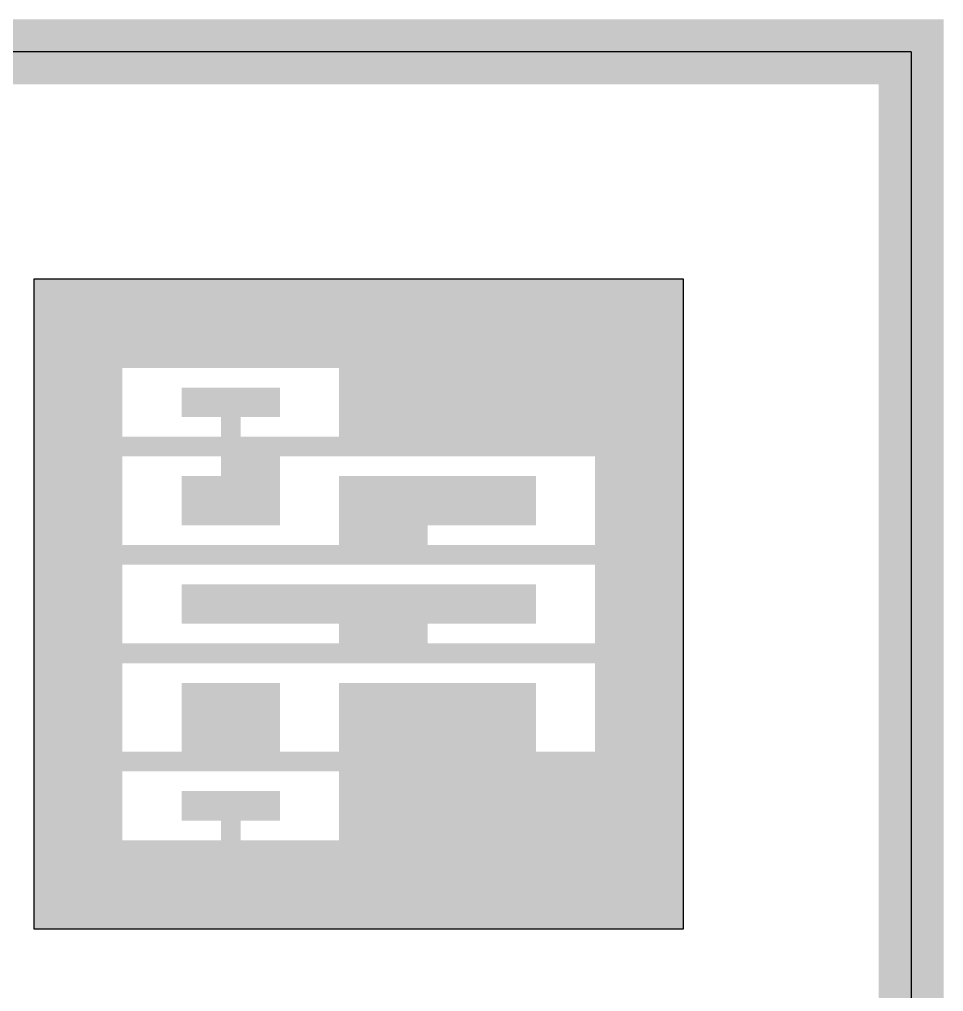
# Model space of a CAD drawing. Extents: x 196430 to 818205, y 904526 to 1974626.
# Drawn here: x 697497 to 699630, y 945556 to 947801 of the extents above; entities that cross this region are included whole.
import ezdxf

# ---------------------------------------------------------------- set-up
doc = ezdxf.new("R2010")
doc.units = 0
doc.header["$LTSCALE"] = 1000
doc.header["$MEASUREMENT"] = 0
doc.layers.add('FRAME', color=7, linetype='Continuous')

# ---------------------------------------------------------------- blocks, each defined once
blk = doc.blocks.new('A0')
h = blk.add_hatch(color=256)
h.paths.add_polyline_path([(439903, 457729), (439903, 459229), (438403, 459229), (438403, 457729)])
h.paths.add_polyline_path([(439562.1, 458138.1), (439562.1, 458297.2), (439107.5, 458297.2), (439107.5, 458138.1), (438971.2, 458138.1), (438971.2, 458297.2), (438743.9, 458297.2), (438743.9, 458138.1), (438607.5, 458138.1), (438607.5, 458342.6), (439698.5, 458342.6), (439698.5, 458138.1)], flags=16)
h.paths.add_polyline_path([(439107.5, 457933.5), (438880.3, 457933.5), (438880.3, 457979), (438971.2, 457979), (438971.2, 458047.2), (438743.9, 458047.2), (438743.9, 457979), (438834.8, 457979), (438834.8, 457933.5), (438607.5, 457933.5), (438607.5, 458092.6), (439107.5, 458092.6)], flags=16)
h.paths.add_polyline_path([(439312.1, 458388.1), (439312.1, 458433.5), (439562.1, 458433.5), (439562.1, 458524.5), (438743.9, 458524.5), (438743.9, 458433.5), (439107.5, 458433.5), (439107.5, 458388.1), (438607.5, 458388.1), (438607.5, 458569.9), (439698.5, 458569.9), (439698.5, 458388.1)], flags=16)
h.paths.add_polyline_path([(439312.1, 458615.4), (439312.1, 458660.8), (439562.1, 458660.8), (439562.1, 458774.5), (439107.5, 458774.5), (439107.5, 458615.4), (438607.5, 458615.4), (438607.5, 458819.9), (438834.8, 458819.9), (438834.8, 458774.5), (438743.9, 458774.5), (438743.9, 458660.8), (438971.2, 458660.8), (438971.2, 458819.9), (439698.5, 458819.9), (439698.5, 458615.4)], flags=16)
h.paths.add_polyline_path([(439107.5, 458865.4), (438880.3, 458865.4), (438880.3, 458910.8), (438971.2, 458910.8), (438971.2, 458979), (438743.9, 458979), (438743.9, 458910.8), (438834.8, 458910.8), (438834.8, 458865.4), (438607.5, 458865.4), (438607.5, 459024.5), (439107.5, 459024.5)], flags=16)
blk.add_lwpolyline([(438403, 459229), (438403, 457729), (439903, 457729), (439903, 459229)], close=True)
at = {"layer": 'FRAME'}
for q in [(434428, 459754), (440428, 418054)]:
    blk.add_line((440428, 459754), q, dxfattribs=at)
at = {"layer": 'FRAME', "const_width": 150}
blk.add_lwpolyline([(434428, 459754), (440428, 459754), (440428, 418054)], dxfattribs=at)

msp = doc.modelspace()

# ---------------------------------------------------------------- block references
at = {"layer": 'FRAME'}
msp.add_blockref('A0', (259127.3, 487971.8), dxfattribs=at)

doc.saveas('drawing.dxf')
